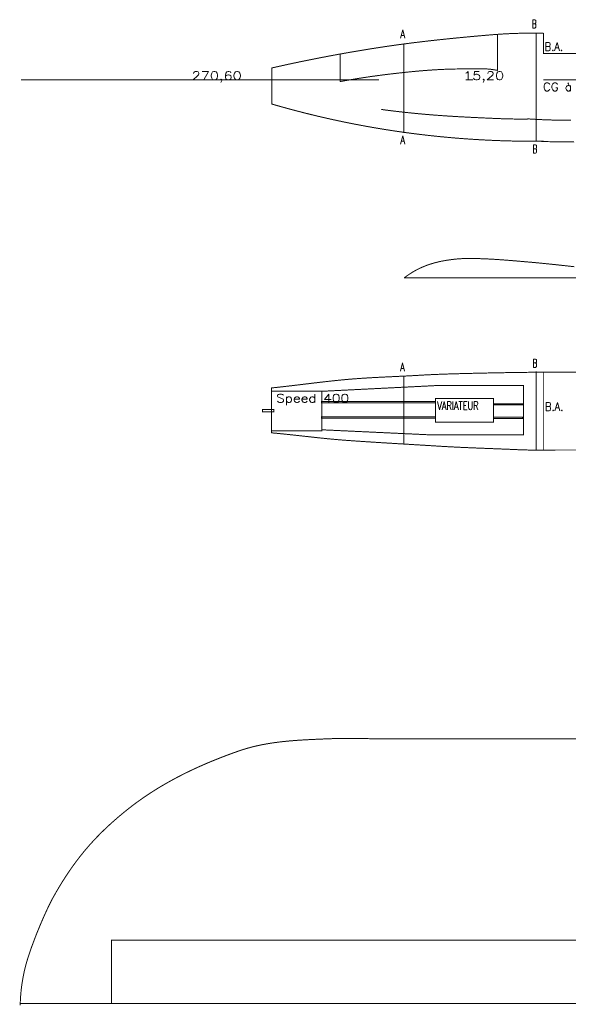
# Model space of a CAD drawing. Extents: x -5 to 5, y -3.4 to 3.4.
# Drawn here: x -5 to -1.64, y -3.39 to 2.63 of the extents above; entities that cross this region are included whole.
import ezdxf
from ezdxf.enums import TextEntityAlignment as Align

# ---------------------------------------------------------------- set-up
doc = ezdxf.new("R2010")
doc.units = 0
doc.header["$LTSCALE"] = 0.000394
doc.layers.add('LAYER_1', color=7, linetype='CONTINUOUS')
doc.styles.add('SN0', font='ROMANS', dxfattribs={"width": 4e-06})

msp = doc.modelspace()

# ---------------------------------------------------------------- linework, layer by layer
at = {"layer": 'LAYER_1', "color": 7, "linetype": 'CONTINUOUS', "const_width": 0.003}
for points in [[(-3.462539, 2.338555), (-3.429047, 2.346106), (-3.395528, 2.353535), (-3.361969, 2.360846), (-3.328398, 2.368035), (-3.294787, 2.375102), (-3.261154, 2.382047), (-3.2275, 2.388866), (-3.193815, 2.395567), (-3.160098, 2.402138), (-3.126362, 2.408583), (-3.092606, 2.414906), (-3.058831, 2.421102), (-3.025028, 2.427189), (-2.991201, 2.433138), (-2.95735, 2.438965), (-2.923488, 2.444665), (-2.889602, 2.450252), (-2.855705, 2.455709), (-2.82178, 2.461028), (-2.787843, 2.466236), (-2.755307, 2.471091), (-2.722752, 2.47578), (-2.690173, 2.480319), (-2.657583, 2.484713), (-2.624969, 2.488965), (-2.592331, 2.493083), (-2.559669, 2.497071), (-2.527008, 2.500929), (-2.494319, 2.504689), (-2.46163, 2.508327), (-2.428913, 2.51185), (-2.396193, 2.515283), (-2.363469, 2.518618), (-2.330724, 2.521866), (-2.297976, 2.525035), (-2.26522, 2.528118), (-2.232469, 2.531138), (-2.199709, 2.534087), (-2.166941, 2.536972), (-2.134165, 2.539803), (-2.117823, 2.541161), (-2.101453, 2.542425), (-2.085083, 2.54361), (-2.068705, 2.544709), (-2.052319, 2.545717), (-2.035925, 2.546634), (-2.019531, 2.547469), (-2.003134, 2.548217), (-1.986717, 2.548866), (-1.970315, 2.549441), (-1.953898, 2.549917), (-1.937484, 2.550315), (-1.921067, 2.550618), (-1.904654, 2.550843), (-1.888232, 2.550972), (-1.871823, 2.551024), (-1.855402, 2.550972), (-1.838992, 2.550843), (-1.822579, 2.550626), (-1.806177, 2.550319), (-1.806232, 2.547319), (-1.822626, 2.547626), (-1.839028, 2.547843), (-1.855413, 2.547972), (-1.871823, 2.548024), (-1.888217, 2.547972), (-1.904618, 2.547843), (-1.92102, 2.547618), (-1.937421, 2.547315), (-1.953819, 2.546917), (-1.970217, 2.546441), (-1.986606, 2.545866), (-2.003008, 2.545217), (-2.019394, 2.544472), (-2.035772, 2.543638), (-2.052146, 2.54272), (-2.068516, 2.541717), (-2.084878, 2.540618), (-2.101224, 2.539433), (-2.117583, 2.538169), (-2.133913, 2.536815), (-2.166677, 2.533984), (-2.199441, 2.531098), (-2.232201, 2.52815), (-2.264949, 2.525134), (-2.297697, 2.522051), (-2.330433, 2.518886), (-2.363165, 2.515638), (-2.395886, 2.512299), (-2.428598, 2.508866), (-2.461299, 2.505343), (-2.493976, 2.501705), (-2.526657, 2.497953), (-2.559319, 2.494091), (-2.591961, 2.490102), (-2.624587, 2.485984), (-2.657189, 2.481732), (-2.689768, 2.477346), (-2.722335, 2.472807), (-2.754878, 2.468118), (-2.787398, 2.463272), (-2.821323, 2.458067), (-2.855228, 2.452744), (-2.889126, 2.447287), (-2.923004, 2.441709), (-2.956846, 2.436008), (-2.990689, 2.430181), (-3.0245, 2.424232), (-3.058291, 2.418154), (-3.092067, 2.411957), (-3.125803, 2.405638), (-3.159531, 2.399193), (-3.193228, 2.392618), (-3.226906, 2.385921), (-3.260547, 2.37911), (-3.294173, 2.372165), (-3.327776, 2.365098), (-3.361339, 2.357917), (-3.394886, 2.350606), (-3.428398, 2.343177), (-3.461882, 2.33563), (-3.462539, 2.338555)], [(-2.084496, 2.540756), (-2.084496, 2.321657), (-2.0875, 2.321657), (-2.0875, 2.540756), (-2.084496, 2.540756)], [(-1.84837, 2.549571), (-1.84837, 1.888425), (-1.85137, 1.888425), (-1.85137, 2.549571), (-1.84837, 2.549571)], [(-1.803654, 2.547949), (-1.803654, 2.423961), (-1.806654, 2.423961), (-1.806654, 2.547949), (-1.803654, 2.547949)], [(-2.655579, 2.483756), (-2.655579, 1.94178), (-2.658579, 1.94178), (-2.658579, 2.483756), (-2.655579, 2.483756)], [(-3.044031, 2.422969), (-3.044031, 2.253843), (-3.047031, 2.253843), (-3.047031, 2.422969), (-3.044031, 2.422969)], [(-1.805291, 2.425724), (-0.07048, 2.425724), (-0.07048, 2.422724), (-1.805291, 2.422724), (-1.805291, 2.425724)], [(-3.464067, 2.26387), (-3.464945, 2.336539), (-3.461945, 2.336579), (-3.461067, 2.263909), (-3.464067, 2.26387)], [(-3.045799, 2.255319), (-3.0305, 2.258083), (-3.015181, 2.260791), (-2.999858, 2.263465), (-2.984528, 2.266091), (-2.969197, 2.268657), (-2.953843, 2.271189), (-2.938484, 2.273657), (-2.923126, 2.276091), (-2.907752, 2.278469), (-2.89237, 2.280799), (-2.87698, 2.283091), (-2.861591, 2.285327), (-2.846181, 2.287512), (-2.83078, 2.28965), (-2.815354, 2.291732), (-2.799949, 2.29378), (-2.78452, 2.295772), (-2.769087, 2.297717), (-2.753646, 2.299602), (-2.738205, 2.301457), (-2.716197, 2.304024), (-2.694256, 2.306528), (-2.672378, 2.308965), (-2.650555, 2.311307), (-2.62878, 2.313579), (-2.607028, 2.31574), (-2.585295, 2.317807), (-2.563587, 2.319776), (-2.541866, 2.321614), (-2.520138, 2.323339), (-2.498382, 2.324921), (-2.476594, 2.326378), (-2.454772, 2.327689), (-2.432886, 2.32885), (-2.410933, 2.329846), (-2.388906, 2.330677), (-2.366795, 2.331343), (-2.344591, 2.331823), (-2.322272, 2.33211), (-2.299843, 2.332217), (-2.289264, 2.33226), (-2.278626, 2.332394), (-2.267929, 2.332583), (-2.257193, 2.332799), (-2.246413, 2.333039), (-2.235602, 2.333276), (-2.224772, 2.333472), (-2.213917, 2.333614), (-2.203071, 2.333689), (-2.192213, 2.333665), (-2.181366, 2.333524), (-2.170547, 2.333232), (-2.15976, 2.332783), (-2.148988, 2.332146), (-2.13828, 2.331287), (-2.127614, 2.330217), (-2.117012, 2.328882), (-2.106476, 2.327272), (-2.096028, 2.32535), (-2.085681, 2.323126), (-2.086315, 2.320197), (-2.09661, 2.322406), (-2.106972, 2.324307), (-2.117421, 2.325909), (-2.127957, 2.327232), (-2.138543, 2.328299), (-2.149201, 2.329154), (-2.159906, 2.329787), (-2.170654, 2.330232), (-2.181429, 2.330524), (-2.192232, 2.330665), (-2.203063, 2.330689), (-2.21389, 2.330614), (-2.22472, 2.330472), (-2.235539, 2.330276), (-2.24635, 2.330039), (-2.25713, 2.329799), (-2.267878, 2.329583), (-2.278579, 2.329394), (-2.289236, 2.32926), (-2.299831, 2.329217), (-2.322244, 2.32911), (-2.344531, 2.328823), (-2.366717, 2.328343), (-2.388803, 2.327677), (-2.410807, 2.326846), (-2.432732, 2.325854), (-2.454594, 2.324693), (-2.476406, 2.323386), (-2.498169, 2.321929), (-2.519906, 2.320343), (-2.541626, 2.318626), (-2.563327, 2.316787), (-2.585024, 2.314823), (-2.606736, 2.31276), (-2.628472, 2.310591), (-2.65024, 2.308327), (-2.672047, 2.305976), (-2.693913, 2.303543), (-2.715846, 2.301043), (-2.737846, 2.298476), (-2.75328, 2.29663), (-2.768717, 2.294736), (-2.784142, 2.292791), (-2.799551, 2.290799), (-2.814961, 2.28876), (-2.830366, 2.286677), (-2.845768, 2.284539), (-2.861161, 2.282354), (-2.876547, 2.280118), (-2.891921, 2.277835), (-2.907291, 2.275504), (-2.922657, 2.27313), (-2.938016, 2.270701), (-2.953358, 2.268224), (-2.968705, 2.265701), (-2.984028, 2.26313), (-2.999346, 2.260508), (-3.014661, 2.257843), (-3.029969, 2.25513), (-3.045268, 2.252362), (-3.045799, 2.255319)], [(-4.99461, 2.262394), (-4.99461, 2.265394), (-4.962343, 2.265394), (-4.962343, 2.262394), (-4.99461, 2.262394)], [(-4.99461, 2.265394), (-4.962343, 2.265394), (-4.962343, 2.262394), (-4.99461, 2.262394), (-4.99461, 2.265394)], [(-4.962343, 2.265394), (-3.902965, 2.265394), (-3.902965, 2.262394), (-4.962343, 2.262394), (-4.962343, 2.265394)], [(-2.843587, 2.262394), (-3.902965, 2.262394), (-3.902965, 2.265394), (-2.843587, 2.265394), (-2.843587, 2.262394)], [(-3.461067, 2.263886), (-3.461945, 2.115366), (-3.464945, 2.115386), (-3.464067, 2.263902), (-3.461067, 2.263886)], [(-2.811319, 2.265394), (-2.811319, 2.262394), (-2.843587, 2.262394), (-2.843587, 2.265394), (-2.811319, 2.265394)], [(-2.811319, 2.262394), (-2.843587, 2.262394), (-2.843587, 2.265394), (-2.811319, 2.265394), (-2.811319, 2.262394)], [(-2.235587, 2.262394), (-2.278433, 2.262394), (-2.278433, 2.265394), (-2.235587, 2.265394), (-2.235587, 2.262394)], [(-2.235587, 2.262394), (-2.278433, 2.262394), (-2.278433, 2.265394), (-2.235587, 2.265394), (-2.235587, 2.262394)], [(-2.254228, 2.265394), (-2.24885, 2.265394), (-2.24885, 2.262394), (-2.259606, 2.262394), (-2.259606, 2.265394), (-2.254228, 2.265394)], [(-2.254228, 2.262394), (-2.259606, 2.262394), (-2.259606, 2.265394), (-2.24885, 2.265394), (-2.24885, 2.262394), (-2.254228, 2.262394)], [(-2.254228, 2.262394), (-2.259606, 2.262394), (-2.259606, 2.265394), (-2.24885, 2.265394), (-2.24885, 2.262394), (-2.254228, 2.262394)], [(-2.254228, 2.265394), (-2.24885, 2.265394), (-2.24885, 2.262394), (-2.259606, 2.262394), (-2.259606, 2.265394), (-2.254228, 2.265394)], [(-1.804831, 2.262394), (-1.804831, 2.265394), (-1.772563, 2.265394), (-1.772563, 2.262394), (-1.804831, 2.262394)], [(-1.804831, 2.265394), (-1.772563, 2.265394), (-1.772563, 2.262394), (-1.804831, 2.262394), (-1.804831, 2.265394)], [(-1.772563, 2.265394), (-1.554976, 2.265394), (-1.554976, 2.262394), (-1.772563, 2.262394), (-1.772563, 2.265394)], [(-3.463067, 2.117791), (-3.42285, 2.10622), (-3.382551, 2.094941), (-3.342154, 2.083961), (-3.301669, 2.07328), (-3.261102, 2.062894), (-3.220461, 2.052815), (-3.179728, 2.043028), (-3.138929, 2.033539), (-3.098063, 2.024358), (-3.057126, 2.015472), (-3.01611, 2.006894), (-2.975043, 1.998618), (-2.933925, 1.990646), (-2.892756, 1.982976), (-2.85152, 1.97561), (-2.810244, 1.968563), (-2.768921, 1.961815), (-2.727563, 1.955366), (-2.686165, 1.949232), (-2.644728, 1.943406), (-2.602992, 1.937854), (-2.561209, 1.932606), (-2.519366, 1.927665), (-2.477488, 1.923035), (-2.435567, 1.918717), (-2.393614, 1.914701), (-2.35163, 1.910988), (-2.309602, 1.907591), (-2.267563, 1.904492), (-2.2255, 1.901717), (-2.183413, 1.899232), (-2.141319, 1.897067), (-2.099205, 1.895217), (-2.057079, 1.893665), (-2.014949, 1.892425), (-1.972819, 1.891496), (-1.930693, 1.890878), (-1.888567, 1.890571), (-1.846453, 1.890575), (-1.804339, 1.890886), (-1.804315, 1.887886), (-1.846441, 1.887575), (-1.888575, 1.887571), (-1.93072, 1.887878), (-1.97287, 1.8885), (-2.015028, 1.889425), (-2.057177, 1.890665), (-2.099323, 1.892217), (-2.141461, 1.894071), (-2.183583, 1.896236), (-2.225689, 1.89872), (-2.267776, 1.901504), (-2.309839, 1.904598), (-2.351882, 1.907996), (-2.393894, 1.911713), (-2.435858, 1.915732), (-2.477803, 1.920051), (-2.519709, 1.924689), (-2.561571, 1.929634), (-2.603382, 1.934882), (-2.645142, 1.940433), (-2.686591, 1.946268), (-2.728012, 1.952402), (-2.769398, 1.95885), (-2.81074, 1.965598), (-2.852031, 1.972657), (-2.893287, 1.980028), (-2.934484, 1.987701), (-2.97563, 1.995673), (-3.016717, 2.003957), (-3.057752, 2.012535), (-3.098709, 2.021429), (-3.139598, 2.030618), (-3.180421, 2.040102), (-3.221165, 2.049902), (-3.261839, 2.05998), (-3.302425, 2.070378), (-3.342925, 2.081063), (-3.383346, 2.092047), (-3.423669, 2.103335), (-3.463894, 2.114909), (-3.463067, 2.117791)], [(-1.903154, 2.022854), (-1.913244, 2.022846), (-1.923343, 2.022854), (-1.933429, 2.022902), (-1.943528, 2.022961), (-1.953614, 2.023039), (-1.963717, 2.02315), (-1.973799, 2.02328), (-1.983902, 2.023421), (-1.993988, 2.023602), (-2.004083, 2.023795), (-2.014177, 2.024028), (-2.024268, 2.024272), (-2.034358, 2.024535), (-2.044449, 2.024831), (-2.054531, 2.025146), (-2.064626, 2.025476), (-2.074713, 2.025843), (-2.084795, 2.026224), (-2.09489, 2.02663), (-2.104969, 2.027055), (-2.123689, 2.027882), (-2.142402, 2.028713), (-2.16111, 2.029547), (-2.179839, 2.030398), (-2.198547, 2.03126), (-2.217268, 2.032146), (-2.235972, 2.033047), (-2.254697, 2.03398), (-2.273409, 2.034925), (-2.292114, 2.035917), (-2.310831, 2.036929), (-2.329535, 2.037984), (-2.348236, 2.039087), (-2.366945, 2.04022), (-2.385642, 2.041406), (-2.404339, 2.042626), (-2.423031, 2.043906), (-2.44172, 2.045236), (-2.460406, 2.04663), (-2.479091, 2.048079), (-2.494898, 2.049354), (-2.510701, 2.050669), (-2.526488, 2.052031), (-2.542283, 2.053429), (-2.558083, 2.054878), (-2.573862, 2.056366), (-2.589654, 2.057906), (-2.605425, 2.059476), (-2.621205, 2.061094), (-2.636972, 2.062756), (-2.65274, 2.064457), (-2.668508, 2.066205), (-2.68426, 2.067992), (-2.700016, 2.069823), (-2.715764, 2.071701), (-2.731504, 2.073618), (-2.747228, 2.075575), (-2.762969, 2.077579), (-2.778681, 2.079618), (-2.794406, 2.081713), (-2.794012, 2.084689), (-2.778287, 2.082594), (-2.762583, 2.080551), (-2.746854, 2.078547), (-2.731138, 2.076594), (-2.715402, 2.074673), (-2.699661, 2.072799), (-2.683913, 2.070972), (-2.668169, 2.069189), (-2.652417, 2.067441), (-2.636657, 2.065736), (-2.620898, 2.064083), (-2.60513, 2.062465), (-2.589358, 2.06089), (-2.573583, 2.05935), (-2.557803, 2.057862), (-2.54202, 2.056417), (-2.526228, 2.05502), (-2.510449, 2.053661), (-2.494654, 2.052346), (-2.47885, 2.051071), (-2.460177, 2.049618), (-2.441504, 2.048228), (-2.422823, 2.046902), (-2.404142, 2.045614), (-2.385453, 2.044398), (-2.366756, 2.043217), (-2.348063, 2.042079), (-2.329362, 2.04098), (-2.310661, 2.039925), (-2.291961, 2.038913), (-2.273256, 2.037921), (-2.254543, 2.036976), (-2.235831, 2.036043), (-2.217126, 2.035142), (-2.198406, 2.034256), (-2.179701, 2.033394), (-2.160976, 2.032543), (-2.142268, 2.031713), (-2.123551, 2.030882), (-2.104839, 2.030055), (-2.094764, 2.02963), (-2.084677, 2.029224), (-2.074598, 2.028843), (-2.064524, 2.028476), (-2.054441, 2.028146), (-2.044354, 2.027831), (-2.034276, 2.027535), (-2.024189, 2.027272), (-2.014106, 2.027028), (-2.00402, 2.026795), (-1.993933, 2.026602), (-1.98385, 2.026421), (-1.973764, 2.02628), (-1.963673, 2.02615), (-1.953591, 2.026039), (-1.943508, 2.025961), (-1.933413, 2.025902), (-1.923335, 2.025854), (-1.913244, 2.025846), (-1.903154, 2.025854), (-1.903154, 2.022854)], [(-1.635689, 2.015957), (-1.653343, 2.015917), (-1.66576, 2.015945), (-1.678165, 2.016008), (-1.690587, 2.016106), (-1.702992, 2.01626), (-1.715406, 2.016449), (-1.727819, 2.016677), (-1.740232, 2.016957), (-1.752642, 2.017272), (-1.765051, 2.017626), (-1.777461, 2.018028), (-1.789866, 2.018469), (-1.802276, 2.018949), (-1.814673, 2.019476), (-1.827079, 2.020047), (-1.839472, 2.020657), (-1.851866, 2.021299), (-1.864272, 2.021996), (-1.876657, 2.022736), (-1.889043, 2.023512), (-1.901425, 2.024335), (-1.901228, 2.027327), (-1.888854, 2.026504), (-1.876476, 2.025728), (-1.864094, 2.024988), (-1.851709, 2.024295), (-1.839327, 2.023654), (-1.826933, 2.023043), (-1.814539, 2.022476), (-1.802154, 2.021949), (-1.78976, 2.021469), (-1.777354, 2.021028), (-1.764961, 2.020626), (-1.752563, 2.020272), (-1.740161, 2.019957), (-1.727756, 2.019677), (-1.715358, 2.019449), (-1.702957, 2.01926), (-1.690551, 2.019106), (-1.67815, 2.019008), (-1.665752, 2.018945), (-1.653343, 2.018917), (-1.635697, 2.018957)], [(-1.61722, 1.884634), (-1.650591, 1.884449), (-1.683925, 1.884402), (-1.717224, 1.884488), (-1.750496, 1.884744), (-1.78374, 1.885169), (-1.816965, 1.885783), (-1.816906, 1.888783)], [(-1.816906, 1.888783), (-1.783697, 1.888169), (-1.750469, 1.887744), (-1.717213, 1.887488), (-1.683925, 1.887402), (-1.650598, 1.887449), (-1.617244, 1.887634)], [(-2.656752, 1.05498), (-2.651689, 1.058882), (-2.646571, 1.062728), (-2.641402, 1.066512), (-2.636181, 1.070228), (-2.630913, 1.07389), (-2.625598, 1.07748), (-2.620236, 1.081004), (-2.614839, 1.084469), (-2.60939, 1.087866), (-2.603906, 1.091193), (-2.598362, 1.094453), (-2.592795, 1.097646), (-2.587189, 1.10076), (-2.581539, 1.103803), (-2.575858, 1.106787), (-2.57015, 1.109701), (-2.564402, 1.112528), (-2.558614, 1.115283), (-2.552807, 1.117972), (-2.546965, 1.120591), (-2.540858, 1.12322), (-2.534717, 1.125776), (-2.528547, 1.128256), (-2.522343, 1.13065), (-2.516098, 1.132969), (-2.509831, 1.135217), (-2.503528, 1.13739), (-2.497213, 1.139476), (-2.49085, 1.141504), (-2.484476, 1.143457), (-2.478087, 1.145335), (-2.471669, 1.147138), (-2.465228, 1.148866), (-2.45878, 1.150539), (-2.452319, 1.152134), (-2.445839, 1.153665), (-2.439343, 1.155134), (-2.432831, 1.156528), (-2.426319, 1.157854), (-2.419795, 1.159126), (-2.411988, 1.160571), (-2.404173, 1.161945), (-2.396346, 1.16326), (-2.388508, 1.164504), (-2.380654, 1.165673), (-2.372783, 1.16678), (-2.364902, 1.167827), (-2.357016, 1.168783), (-2.349126, 1.169689), (-2.341217, 1.170512), (-2.333295, 1.17126), (-2.325386, 1.171929), (-2.317457, 1.172531), (-2.309528, 1.173051), (-2.301598, 1.173496), (-2.293657, 1.173866), (-2.28572, 1.174154), (-2.277787, 1.174354), (-2.26985, 1.17448), (-2.261913, 1.174528), (-2.244043, 1.174449), (-2.226209, 1.17422), (-2.208406, 1.173854), (-2.190638, 1.173354), (-2.172882, 1.172728), (-2.155142, 1.17198), (-2.137394, 1.171118), (-2.119646, 1.170165), (-2.101878, 1.169102), (-2.084094, 1.167969), (-2.066276, 1.166736), (-2.048409, 1.165445), (-2.030508, 1.164087), (-2.012528, 1.162665), (-1.994504, 1.161197), (-1.976398, 1.159689), (-1.958205, 1.15815), (-1.939913, 1.156567), (-1.921531, 1.154976), (-1.903039, 1.153378), (-1.87326, 1.150736), (-1.843839, 1.148028), (-1.814744, 1.145224), (-1.785929, 1.142362), (-1.757343, 1.139441), (-1.728933, 1.136465), (-1.700673, 1.133421), (-1.672492, 1.130343), (-1.644362, 1.127224), (-1.616228, 1.124067)], [(-1.616571, 1.121083), (-1.644697, 1.12424), (-1.672827, 1.127358), (-1.701, 1.130441), (-1.729252, 1.133476), (-1.757654, 1.136457), (-1.786228, 1.139382), (-1.815035, 1.14224), (-1.844118, 1.145039), (-1.873528, 1.147752), (-1.903299, 1.15039), (-1.921791, 1.151988), (-1.940173, 1.153579), (-1.958461, 1.155154), (-1.97665, 1.156697), (-1.994744, 1.158205), (-2.012772, 1.159673), (-2.030732, 1.161091), (-2.048634, 1.162453), (-2.066484, 1.163744), (-2.084291, 1.164972), (-2.102067, 1.16611), (-2.119819, 1.167169), (-2.137543, 1.168126), (-2.155276, 1.168984), (-2.173, 1.169728), (-2.190728, 1.170354), (-2.208476, 1.170854), (-2.226256, 1.17122), (-2.244071, 1.171449), (-2.261913, 1.171528), (-2.269823, 1.17148), (-2.277724, 1.171354), (-2.28563, 1.171154), (-2.293531, 1.170866), (-2.301449, 1.170504), (-2.309343, 1.170063), (-2.31724, 1.169539), (-2.325146, 1.168941), (-2.333028, 1.168272), (-2.340913, 1.167528), (-2.348795, 1.166705), (-2.356657, 1.165803), (-2.364524, 1.164846), (-2.372382, 1.163807), (-2.380217, 1.162709), (-2.388047, 1.161531), (-2.395866, 1.160295), (-2.403665, 1.158988), (-2.411461, 1.157614), (-2.419236, 1.156177), (-2.425724, 1.154909), (-2.432217, 1.153591), (-2.438697, 1.152205), (-2.445157, 1.150744), (-2.45161, 1.149217), (-2.458043, 1.147638), (-2.464469, 1.145969), (-2.470878, 1.144244), (-2.47726, 1.142453), (-2.483614, 1.140583), (-2.489961, 1.138638), (-2.49628, 1.136626), (-2.502571, 1.134543), (-2.508839, 1.132386), (-2.515075, 1.130154), (-2.52128, 1.127843), (-2.527449, 1.125461), (-2.533587, 1.122992), (-2.539693, 1.120461), (-2.54576, 1.117843), (-2.551567, 1.11524), (-2.557343, 1.112571), (-2.563091, 1.109827), (-2.568799, 1.107016), (-2.57448, 1.104118), (-2.580134, 1.101157), (-2.585744, 1.09813), (-2.591327, 1.095028), (-2.596854, 1.091858), (-2.602358, 1.088614), (-2.607815, 1.085307), (-2.613228, 1.081929), (-2.618606, 1.078484), (-2.623941, 1.074984), (-2.62922, 1.071413), (-2.634461, 1.067776), (-2.639646, 1.064079), (-2.64478, 1.060323), (-2.649866, 1.056492), (-2.654917, 1.052602), (-2.656752, 1.05498)], [(-2.655835, 1.055291), (-1.04237, 1.055291), (-1.04237, 1.052291), (-2.655835, 1.052291), (-2.655835, 1.055291)], [(-3.464906, 0.383618), (-3.444, 0.385807), (-3.423098, 0.388075), (-3.402193, 0.390398), (-3.381272, 0.392772), (-3.360358, 0.395197), (-3.339441, 0.397657), (-3.318516, 0.40015), (-3.297591, 0.402657), (-3.276665, 0.405177), (-3.25574, 0.407717), (-3.234815, 0.410236), (-3.213886, 0.41276), (-3.192953, 0.415256), (-3.172024, 0.417724), (-3.151094, 0.420157), (-3.130173, 0.422543), (-3.109252, 0.42489), (-3.088327, 0.427161), (-3.067406, 0.429366), (-3.046484, 0.431504), (-3.021362, 0.433917), (-2.996445, 0.436154), (-2.971697, 0.438209), (-2.94711, 0.440094), (-2.922681, 0.441839), (-2.898378, 0.443445), (-2.874201, 0.444941), (-2.85011, 0.446343), (-2.826114, 0.447654), (-2.802189, 0.448894), (-2.778315, 0.450083), (-2.754469, 0.451232), (-2.730654, 0.452354), (-2.706835, 0.45348), (-2.683, 0.454606), (-2.659146, 0.455768), (-2.635228, 0.456961), (-2.611268, 0.458209), (-2.58722, 0.459528), (-2.563075, 0.460925), (-2.545228, 0.461969), (-2.527378, 0.462941), (-2.509528, 0.463854), (-2.491661, 0.464717), (-2.473799, 0.465524), (-2.455949, 0.46628), (-2.438083, 0.46698), (-2.420213, 0.467654), (-2.402343, 0.46828), (-2.384472, 0.468862), (-2.366606, 0.469421), (-2.348736, 0.469957), (-2.330862, 0.470461), (-2.312992, 0.470933), (-2.295126, 0.471402), (-2.277252, 0.471843), (-2.259378, 0.47228), (-2.241504, 0.472701), (-2.223634, 0.473118), (-2.205764, 0.473539), (-2.182, 0.474091), (-2.158224, 0.474606), (-2.134453, 0.47511), (-2.110677, 0.475598), (-2.086906, 0.476055), (-2.063134, 0.4765), (-2.039362, 0.476917), (-2.015591, 0.477315), (-1.991815, 0.477693), (-1.968039, 0.478043), (-1.944268, 0.478382), (-1.920484, 0.478697), (-1.896717, 0.478984), (-1.872933, 0.479256), (-1.849161, 0.479508), (-1.825394, 0.479732), (-1.801606, 0.479941), (-1.777839, 0.48013), (-1.754051, 0.480291), (-1.73028, 0.480433), (-1.730268, 0.477433), (-1.754031, 0.477291), (-1.777815, 0.47713), (-1.801587, 0.476941), (-1.825358, 0.476732), (-1.849134, 0.476508), (-1.872906, 0.476256), (-1.896677, 0.475984), (-1.920449, 0.475697), (-1.944224, 0.475382), (-1.968, 0.475043), (-1.991768, 0.474693), (-2.015539, 0.474315), (-2.039315, 0.473917), (-2.063079, 0.4735), (-2.08685, 0.473055), (-2.110614, 0.472598), (-2.13439, 0.47211), (-2.158161, 0.471606), (-2.181925, 0.471091), (-2.205693, 0.470539), (-2.223563, 0.470118), (-2.241429, 0.469701), (-2.259303, 0.46928), (-2.277173, 0.468843), (-2.295043, 0.468402), (-2.312913, 0.467933), (-2.330783, 0.467461), (-2.348654, 0.466957), (-2.366516, 0.466421), (-2.384382, 0.465862), (-2.40224, 0.46528), (-2.420098, 0.464654), (-2.437965, 0.46398), (-2.455827, 0.46328), (-2.473669, 0.462524), (-2.491524, 0.46172), (-2.509378, 0.460858), (-2.527217, 0.459945), (-2.545067, 0.458972), (-2.562902, 0.457933), (-2.587047, 0.456531), (-2.611106, 0.455213), (-2.635083, 0.453965), (-2.658992, 0.452772), (-2.682854, 0.45161), (-2.706693, 0.450484), (-2.730512, 0.449358), (-2.754331, 0.448236), (-2.778161, 0.447087), (-2.802035, 0.445898), (-2.825961, 0.444657), (-2.849945, 0.443346), (-2.87402, 0.441949), (-2.898189, 0.440453), (-2.922476, 0.438843), (-2.946894, 0.437102), (-2.971461, 0.435217), (-2.996181, 0.433165), (-3.021091, 0.430929), (-3.046193, 0.42852), (-3.067098, 0.426386), (-3.088004, 0.424177), (-3.108917, 0.421906), (-3.129839, 0.419563), (-3.150752, 0.417177), (-3.171669, 0.414744), (-3.192594, 0.412276), (-3.213528, 0.40978), (-3.234457, 0.407264), (-3.255382, 0.404736), (-3.276303, 0.402205), (-3.297228, 0.399681), (-3.318157, 0.397169), (-3.339087, 0.394677), (-3.360016, 0.392217), (-3.380925, 0.389791), (-3.40185, 0.387409), (-3.422772, 0.385091), (-3.443677, 0.382827), (-3.464591, 0.380638), (-3.464906, 0.383618)], [(-1.84837, 0.482543), (-1.84837, 0.002067), (-1.85137, 0.002067), (-1.85137, 0.482543), (-1.84837, 0.482543)], [(-1.730276, 0.480433), (-0.439508, 0.480433), (-0.439508, 0.477433), (-1.730276, 0.477433), (-1.730276, 0.480433)], [(-2.655579, 0.454449), (-2.655579, 0.039315), (-2.658579, 0.039315), (-2.658579, 0.454449), (-2.655579, 0.454449)], [(-1.801933, 0.479583), (-1.801933, 0.003906), (-1.804933, 0.003906), (-1.804933, 0.479583), (-1.801933, 0.479583)], [(-3.467236, 0.364169), (-3.156728, 0.364169), (-3.156728, 0.119008), (-3.467236, 0.119008), (-3.467236, 0.364169)], [(-3.466244, 0.107843), (-3.466244, 0.38213), (-3.463244, 0.38213), (-3.463244, 0.107843), (-3.466244, 0.107843)], [(-3.464236, 0.361169), (-3.464236, 0.122008), (-3.159728, 0.122008), (-3.159728, 0.361169), (-3.464236, 0.361169)], [(-3.156697, 0.363102), (-2.464768, 0.397803), (-1.925091, 0.397803), (-1.925091, 0.094008), (-2.495516, 0.094008), (-3.156693, 0.124858), (-3.156547, 0.127854), (-2.495445, 0.097008), (-1.928091, 0.097008), (-1.928091, 0.394803), (-2.464689, 0.394803), (-3.156543, 0.360106), (-3.156697, 0.363102)], [(-2.461638, 0.300673), (-2.461638, 0.289988), (-3.162287, 0.289988), (-3.162287, 0.300673), (-2.461638, 0.300673)], [(-2.461638, 0.300673), (-2.461638, 0.289988), (-3.162287, 0.289988), (-3.162287, 0.300673), (-2.461638, 0.300673)], [(-2.464626, 0.31998), (-2.107992, 0.31998), (-2.107992, 0.170913), (-2.464626, 0.170913), (-2.464626, 0.31998)], [(-2.461626, 0.31698), (-2.461626, 0.173913), (-2.110992, 0.173913), (-2.110992, 0.31698), (-2.461626, 0.31698)], [(-3.521047, 0.252701), (-3.448858, 0.252701), (-3.448858, 0.234323), (-3.521047, 0.234323), (-3.521047, 0.252701)], [(-3.518047, 0.249701), (-3.518047, 0.237323), (-3.451858, 0.237323), (-3.451858, 0.249701), (-3.518047, 0.249701)], [(-2.463138, 0.299173), (-3.160787, 0.299173), (-3.160787, 0.291488), (-2.463138, 0.291488), (-2.463138, 0.299173)], [(-2.464638, 0.297673), (-3.159287, 0.297673), (-3.159287, 0.292988), (-2.464638, 0.292988), (-2.464638, 0.297673)], [(-2.464638, 0.297673), (-3.159287, 0.297673), (-3.159287, 0.292988), (-2.464638, 0.292988), (-2.464638, 0.297673)], [(-2.111772, 0.287224), (-1.926189, 0.287224), (-1.926189, 0.276535), (-2.111772, 0.276535), (-2.111772, 0.287224)], [(-2.111772, 0.287224), (-1.926189, 0.287224), (-1.926189, 0.276535), (-2.111772, 0.276535), (-2.111772, 0.287224)], [(-2.110272, 0.285724), (-1.927689, 0.285724), (-1.927689, 0.278035), (-2.110272, 0.278035), (-2.110272, 0.285724)], [(-2.108772, 0.284224), (-2.108772, 0.279535), (-1.929189, 0.279535), (-1.929189, 0.284224), (-2.108772, 0.284224)], [(-2.108772, 0.284224), (-2.108772, 0.279535), (-1.929189, 0.279535), (-1.929189, 0.284224), (-2.108772, 0.284224)], [(-2.463555, 0.206504), (-2.463555, 0.195815), (-3.162287, 0.195815), (-3.162287, 0.206504), (-2.463555, 0.206504)], [(-2.463555, 0.206504), (-2.463555, 0.195815), (-3.162287, 0.195815), (-3.162287, 0.206504), (-2.463555, 0.206504)], [(-2.465055, 0.205004), (-3.160787, 0.205004), (-3.160787, 0.197315), (-2.465055, 0.197315), (-2.465055, 0.205004)], [(-2.466555, 0.203504), (-3.159287, 0.203504), (-3.159287, 0.198815), (-2.466555, 0.198815), (-2.466555, 0.203504)], [(-2.466555, 0.203504), (-3.159287, 0.203504), (-3.159287, 0.198815), (-2.466555, 0.198815), (-2.466555, 0.203504)], [(-2.111512, 0.204587), (-1.931697, 0.204587), (-1.931697, 0.193898), (-2.111512, 0.193898), (-2.111512, 0.204587)], [(-2.111512, 0.204587), (-1.931697, 0.204587), (-1.931697, 0.193898), (-2.111512, 0.193898), (-2.111512, 0.204587)], [(-2.110012, 0.203087), (-1.933197, 0.203087), (-1.933197, 0.195398), (-2.110012, 0.195398), (-2.110012, 0.203087)], [(-2.108512, 0.201587), (-2.108512, 0.196898), (-1.934697, 0.196898), (-1.934697, 0.201587), (-2.108512, 0.201587)], [(-2.108512, 0.201587), (-2.108512, 0.196898), (-1.934697, 0.196898), (-1.934697, 0.201587), (-2.108512, 0.201587)], [(-3.464606, 0.109335), (-3.440484, 0.107098), (-3.41663, 0.104787), (-3.393008, 0.102413), (-3.369598, 0.099988), (-3.346362, 0.097524), (-3.323287, 0.095024), (-3.300323, 0.092492), (-3.277449, 0.089965), (-3.254634, 0.087425), (-3.231846, 0.084909), (-3.209055, 0.082409), (-3.18624, 0.079949), (-3.163362, 0.077528), (-3.140394, 0.075161), (-3.117303, 0.072858), (-3.094067, 0.070646), (-3.070646, 0.068512), (-3.047008, 0.066476), (-3.023138, 0.064551), (-2.998976, 0.062752), (-2.972169, 0.060854), (-2.945075, 0.058988), (-2.917736, 0.057154), (-2.890197, 0.055331), (-2.862469, 0.053528), (-2.834591, 0.051752), (-2.806583, 0.049984), (-2.778492, 0.04824), (-2.750335, 0.04652), (-2.722146, 0.044795), (-2.693957, 0.043094), (-2.665799, 0.041406), (-2.637701, 0.039717), (-2.609689, 0.038035), (-2.581803, 0.036358), (-2.554063, 0.034693), (-2.526504, 0.033028), (-2.499157, 0.03135), (-2.472047, 0.029681), (-2.445213, 0.028016), (-2.421677, 0.026583), (-2.398154, 0.025224), (-2.374626, 0.023933), (-2.351094, 0.022724), (-2.327575, 0.021563), (-2.304035, 0.020461), (-2.28052, 0.019406), (-2.256984, 0.018386), (-2.233461, 0.017406), (-2.209933, 0.016449), (-2.186402, 0.01552), (-2.162862, 0.014594), (-2.139335, 0.013681), (-2.115787, 0.01278), (-2.092256, 0.011858), (-2.068713, 0.010933), (-2.045154, 0.009992), (-2.021606, 0.009028), (-1.998051, 0.008035), (-1.974504, 0.007), (-1.962291, 0.006476), (-1.950091, 0.005988), (-1.937894, 0.005551), (-1.925681, 0.005154), (-1.91348, 0.004791), (-1.901276, 0.00448), (-1.889055, 0.004213), (-1.876846, 0.003976), (-1.864638, 0.003787), (-1.852425, 0.003638), (-1.840209, 0.003535), (-1.828004, 0.003469), (-1.81578, 0.003449), (-1.803575, 0.003469), (-1.79135, 0.003528), (-1.77915, 0.003634), (-1.766929, 0.00378), (-1.754724, 0.003969), (-1.742516, 0.004193), (-1.730307, 0.004469), (-1.730236, 0.001469), (-1.742453, 0.001193), (-1.754677, 0.000969), (-1.766894, 0.00078), (-1.779114, 0.000634), (-1.791335, 0.000528), (-1.803567, 0.000469), (-1.81578, 0.000449), (-1.828016, 0.000469), (-1.840224, 0.000535), (-1.852461, 0.000638), (-1.864673, 0.000787), (-1.876906, 0.000976), (-1.889118, 0.001213), (-1.901343, 0.00148), (-1.913567, 0.001791), (-1.92578, 0.002154), (-1.937992, 0.002551), (-1.950209, 0.002988), (-1.962417, 0.003476), (-1.974634, 0.004), (-1.998189, 0.005035), (-2.021732, 0.006028), (-2.04528, 0.006992), (-2.068831, 0.007933), (-2.09237, 0.008858), (-2.115906, 0.00978), (-2.139453, 0.010681), (-2.16298, 0.011594), (-2.18652, 0.01252), (-2.210051, 0.013449), (-2.233587, 0.014406), (-2.25711, 0.015386), (-2.280654, 0.016406), (-2.304173, 0.017465), (-2.327717, 0.018567), (-2.351244, 0.019728), (-2.37478, 0.020941), (-2.398319, 0.022228), (-2.421858, 0.023591), (-2.445394, 0.025024), (-2.472236, 0.026693), (-2.499343, 0.028358), (-2.526681, 0.030031), (-2.55424, 0.031701), (-2.581984, 0.033366), (-2.609866, 0.035043), (-2.637882, 0.036724), (-2.66598, 0.038409), (-2.694138, 0.040102), (-2.722327, 0.041803), (-2.750516, 0.043528), (-2.778673, 0.045252), (-2.806772, 0.046992), (-2.83478, 0.04876), (-2.862657, 0.050535), (-2.890394, 0.052339), (-2.917941, 0.054157), (-2.94528, 0.056), (-2.972382, 0.057862), (-2.999201, 0.05976), (-3.023362, 0.061563), (-3.04726, 0.063484), (-3.070906, 0.065524), (-3.094343, 0.067657), (-3.117594, 0.069878), (-3.140693, 0.072177), (-3.163677, 0.074539), (-3.186563, 0.076965), (-3.209382, 0.079425), (-3.232177, 0.081925), (-3.254965, 0.084445), (-3.27778, 0.086976), (-3.300654, 0.089512), (-3.32361, 0.092035), (-3.346689, 0.094535), (-3.369913, 0.097008), (-3.393315, 0.099429), (-3.416917, 0.101803), (-3.440772, 0.104114), (-3.464886, 0.106346), (-3.464606, 0.109335)], [(-1.730276, 0.004469), (-0.439508, 0.004469), (-0.439508, 0.001469), (-1.730276, 0.001469), (-1.730276, 0.004469)], [(-2.812878, -1.763091), (-2.827803, -1.762772), (-2.842917, -1.762457), (-2.858181, -1.76215), (-2.873602, -1.761854), (-2.889142, -1.761575), (-2.904791, -1.761319), (-2.920528, -1.761087), (-2.936339, -1.760894), (-2.952197, -1.760732), (-2.968091, -1.760618), (-2.984012, -1.760547), (-2.999917, -1.760528), (-3.015815, -1.760571), (-3.031669, -1.760677), (-3.047469, -1.760843), (-3.063193, -1.761091), (-3.078831, -1.761413), (-3.094354, -1.761819), (-3.10976, -1.762315), (-3.125012, -1.762894), (-3.151984, -1.764016), (-3.179035, -1.765154), (-3.206154, -1.766354), (-3.233323, -1.767654), (-3.260504, -1.769102), (-3.287709, -1.770728), (-3.314909, -1.772587), (-3.342091, -1.774709), (-3.36926, -1.777138), (-3.396362, -1.779921), (-3.423413, -1.783094), (-3.450402, -1.786697), (-3.477287, -1.79078), (-3.504083, -1.795366), (-3.53076, -1.80052), (-3.557295, -1.806264), (-3.583693, -1.81265), (-3.609921, -1.819709), (-3.635972, -1.827496), (-3.66185, -1.836047), (-3.69785, -1.848768), (-3.733783, -1.861933), (-3.769602, -1.875555), (-3.805295, -1.889654), (-3.840831, -1.904236), (-3.876177, -1.919315), (-3.911331, -1.93489), (-3.94624, -1.950988), (-3.98089, -1.967626), (-4.015268, -1.984799), (-4.049327, -2.002539), (-4.083055, -2.020854), (-4.116433, -2.039752), (-4.149425, -2.059236), (-4.182012, -2.079343), (-4.214154, -2.100067), (-4.245846, -2.121425), (-4.277055, -2.143425), (-4.307752, -2.166091), (-4.337917, -2.189429), (-4.367709, -2.213417), (-4.396488, -2.237394), (-4.424303, -2.261402), (-4.451217, -2.285512), (-4.47726, -2.309776), (-4.502484, -2.334244), (-4.526949, -2.35898), (-4.550697, -2.384031), (-4.573772, -2.409465), (-4.596217, -2.435335), (-4.618094, -2.461677), (-4.639453, -2.488575), (-4.660323, -2.516071), (-4.680776, -2.544217), (-4.700843, -2.573079), (-4.720579, -2.602705), (-4.740028, -2.633157), (-4.75924, -2.66448), (-4.778276, -2.696756), (-4.797157, -2.730004), (-4.804177, -2.742949), (-4.811846, -2.757791), (-4.820094, -2.774358), (-4.828835, -2.7925), (-4.837972, -2.81202), (-4.847449, -2.832768), (-4.857154, -2.854571), (-4.867028, -2.877268), (-4.876972, -2.900669), (-4.886909, -2.924634), (-4.896768, -2.948965), (-4.906449, -2.973512), (-4.915878, -2.998102), (-4.924969, -3.022575), (-4.933634, -3.04674), (-4.941795, -3.070453), (-4.949386, -3.093528), (-4.956291, -3.115803), (-4.962457, -3.137102), (-4.967783, -3.157276), (-4.970535, -3.168551), (-4.973165, -3.179886), (-4.975665, -3.191244), (-4.978043, -3.202638), (-4.980287, -3.214055), (-4.982406, -3.225516), (-4.984398, -3.236988), (-4.98626, -3.248488), (-4.987988, -3.26002), (-4.989594, -3.271563), (-4.991079, -3.283114), (-4.992413, -3.294689), (-4.993638, -3.30628), (-4.994717, -3.317878), (-4.995673, -3.32948), (-4.996508, -3.341094), (-4.997201, -3.352717), (-4.99776, -3.364331), (-4.998193, -3.375949), (-4.998492, -3.387575), (-5.001492, -3.387492), (-5.001193, -3.37585), (-5.00076, -3.364205), (-5.000197, -3.352551), (-4.9995, -3.340902), (-4.998665, -3.329256), (-4.997709, -3.317614), (-4.996618, -3.305984), (-4.995402, -3.294354), (-4.994051, -3.282756), (-4.992575, -3.271161), (-4.990961, -3.259587), (-4.989217, -3.248028), (-4.987354, -3.236492), (-4.985358, -3.224984), (-4.983232, -3.213496), (-4.98098, -3.202035), (-4.978602, -3.190614), (-4.976094, -3.17922), (-4.973461, -3.167858), (-4.970693, -3.156531), (-4.965343, -3.136299), (-4.959165, -3.114945), (-4.95224, -3.09261), (-4.944642, -3.069488), (-4.936461, -3.045752), (-4.927783, -3.021543), (-4.918677, -2.997039), (-4.90924, -2.972421), (-4.899551, -2.94785), (-4.889693, -2.923492), (-4.879736, -2.899508), (-4.86978, -2.876079), (-4.859902, -2.853362), (-4.850177, -2.831535), (-4.840701, -2.81076), (-4.831539, -2.791209), (-4.822787, -2.773035), (-4.814528, -2.756433), (-4.806835, -2.741543), (-4.79978, -2.728543), (-4.78087, -2.695252), (-4.761815, -2.662941), (-4.742571, -2.631571), (-4.723091, -2.601067), (-4.703323, -2.571394), (-4.68322, -2.542472), (-4.662728, -2.51428), (-4.641823, -2.486728), (-4.620425, -2.459787), (-4.598508, -2.43339), (-4.576016, -2.407469), (-4.552894, -2.381992), (-4.529102, -2.356898), (-4.504594, -2.33211), (-4.479331, -2.307598), (-4.453236, -2.283295), (-4.426287, -2.25915), (-4.398425, -2.235102), (-4.369602, -2.211094), (-4.33978, -2.187079), (-4.309563, -2.163701), (-4.278815, -2.140992), (-4.247547, -2.118957), (-4.215803, -2.097563), (-4.183606, -2.076803), (-4.150976, -2.056669), (-4.117941, -2.037154), (-4.084516, -2.018232), (-4.050732, -1.999898), (-4.01663, -1.982134), (-3.982213, -1.964929), (-3.94752, -1.948276), (-3.912567, -1.932154), (-3.877378, -1.916563), (-3.841984, -1.901469), (-3.806413, -1.886878), (-3.770693, -1.872764), (-3.734835, -1.859126), (-3.698866, -1.845949), (-3.662823, -1.833213), (-3.63687, -1.824638), (-3.61074, -1.816823), (-3.584429, -1.80974), (-3.557969, -1.803343), (-3.531354, -1.797583), (-3.504614, -1.792413), (-3.477772, -1.787819), (-3.450827, -1.783724), (-3.423787, -1.780118), (-3.396697, -1.776941), (-3.369543, -1.774154), (-3.342343, -1.771717), (-3.315134, -1.769591), (-3.287898, -1.767736), (-3.260669, -1.766106), (-3.233469, -1.764657), (-3.206291, -1.763358), (-3.179165, -1.762154), (-3.15211, -1.761016), (-3.12513, -1.759894), (-3.109858, -1.759315), (-3.094445, -1.758819), (-3.078902, -1.758413), (-3.063244, -1.758091), (-3.047508, -1.757843), (-3.031697, -1.757677), (-3.015831, -1.757571), (-2.999917, -1.757528), (-2.984004, -1.757547), (-2.968079, -1.757618), (-2.952169, -1.757732), (-2.936303, -1.757894), (-2.920484, -1.758087), (-2.904744, -1.758319), (-2.889087, -1.758575), (-2.873547, -1.758854), (-2.85813, -1.75915), (-2.842854, -1.759457), (-2.82774, -1.759772), (-2.812815, -1.760091), (-2.812878, -1.763091)], [(-2.812843, -1.760091), (2.814228, -1.761051), (2.814228, -1.764051), (-2.812843, -1.763091), (-2.812843, -1.760091)], [(-0.279087, -3.379673), (-4.44315, -3.379673), (-4.44315, -2.988925), (-0.279087, -2.988925), (-0.279087, -3.379673)], [(-0.282087, -3.376673), (-0.282087, -2.991925), (-4.44015, -2.991925), (-4.44015, -3.376673), (-0.282087, -3.376673)], [(-4.441213, -3.379827), (-4.996646, -3.379827), (-4.996646, -3.376827), (-4.441213, -3.376827), (-4.441213, -3.379827)]]:
    msp.add_lwpolyline(points, dxfattribs=at)

# ---------------------------------------------------------------- texts
at = {"layer": 'LAYER_1', "color": 7, "style": 'SN0'}
for s, p, p2 in [('B', (-1.874335, 2.580591), (-1.846318, 2.580591)), ('A', (-2.678386, 2.517843), (-2.650369, 2.517843)), ('B.A.', (-1.797146, 2.441728), (-1.685079, 2.441728)), ('270,60', (-3.953043, 2.263894), (-3.647361, 2.263894)), ('15,20', (-2.295213, 2.263894), (-2.045063, 2.263894)), ('CG à 62 mm environ du BA', (-1.808075, 2.195965), (-0.777959, 2.195965)), ('A', (-2.678386, 1.871906), (-2.650369, 1.871906)), ('B', (-1.870484, 1.816626), (-1.842468, 1.816626)), ('B', (-1.870484, 0.507917), (-1.842468, 0.507917)), ('A', (-2.679327, 0.484854), (-2.65131, 0.484854)), ('Speed 400', (-3.436661, 0.293717), (-2.991896, 0.293717)), ('VARIATEUR', (-2.452909, 0.248543), (-2.200759, 0.248543)), ('B.A.', (-1.795079, 0.242697), (-1.683012, 0.242697))]:
    msp.add_text(s, height=0.050907, dxfattribs=at).set_placement(p, p2, align=Align.FIT)

doc.saveas('drawing.dxf')
